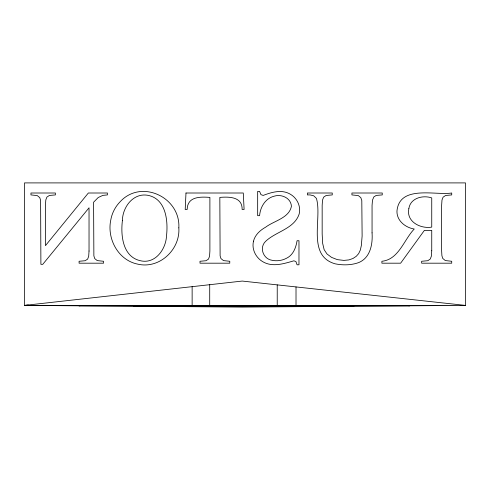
<?xml version="1.0" encoding="UTF-8"?>
<svg xmlns="http://www.w3.org/2000/svg" width="490" height="490" viewBox="0 0 490 490"><rect width="100%" height="100%" fill="white"/><g stroke="black" fill="none" stroke-linecap="round" stroke-linejoin="round"><path stroke-width="0.73" d="M24.5 305.405L242.225 281.064L465.5 305.405L465.5 182.905L24.5 182.905L24.5 305.405L242.225 307.095L465.5 305.405L24.5 305.405L28.291 304.982M81.965 305.497L78.933 305.827L409.683 305.827L406.645 305.497M135.644 305.999L133.366 306.25L353.866 306.25L351.581 305.999M296.015 286.926L296.015 305.405M277.23 284.88L277.23 305.405M209.714 284.696L209.714 305.405M192.135 286.662L192.135 305.405M372.057 232.86C372.829 244.13 370.366 257.856 358.643 262.603C351.122 265.268 342.835 265.396 335.068 263.804C306.55 255.59 322.414 218.65 316.418 198.389L313.71 195.786L310.048 194.916L307.408 194.916L307.408 193.005L332.257 193.005L332.257 194.916L326.12 195.486L323.614 197.194L322.524 200.079L322.163 205.426L322.163 233.84L322.659 243.401L324.153 249.704L327.008 253.973L331.583 257.391L337.377 259.645L343.9 260.398L348.862 259.914L352.984 258.481L356.255 256.307L358.656 253.618L360.315 250.084L361.369 245.386L362.122 236.015L361.798 200.532L360.83 197.66L358.343 195.602L351.924 194.916L351.924 193.005L382.255 193.005L382.255 194.916L376.179 195.424L373.846 196.937L372.504 200.067L372.057 205.426L372.057 232.86M185.98 193.005L185.202 209.463L187.174 209.463C187.364 196.417 200.288 196.686 209.892 197.403L209.892 251.027L209.542 256.282L208.495 259.1L205.996 260.729L200.006 261.274L200.006 263.191L229.767 263.191L229.767 261.274L223.483 260.6L220.972 258.585L220.114 255.866L219.832 197.403C229.277 196.625 242.366 196.711 242.14 209.463L244.106 209.463L243.279 193.005L185.98 193.005M122.396 220.647C120.601 235.347 122.69 256.503 139.999 260.637C155.103 264.594 165.994 249.3 166.526 235.727C168.15 221.235 166.159 199.963 149.254 195.614C134.015 191.743 122.549 206.609 122.396 220.647M89.033 251.027L88.684 256.282L87.637 259.1L85.138 260.729L79.092 261.274L79.092 263.191L103.525 263.191L103.525 261.274L97.253 260.6L94.729 258.585L93.872 255.866L93.59 202.217L98.221 197.507L102.851 195.381L107.408 194.916L107.408 193.005L88.359 193.005L45.448 245.643L45.448 205.169L45.815 199.914L46.899 197.09L49.374 195.461L55.388 194.916L55.388 193.005L30.956 193.005L30.956 194.916L37.246 195.59L39.757 197.611L40.609 200.33L40.897 264.331L42.759 264.331L89.033 207.809L89.033 251.027M431.739 250.77L431.378 256.135L430.287 258.996L427.831 260.704L421.645 261.274L421.645 263.191L451.719 263.191L451.719 261.274L445.263 260.551L442.715 258.377L441.9 255.67L441.625 250.77L441.625 205.426L441.986 200.055L443.076 197.194L445.588 195.486L451.719 194.916L451.719 193.005C435.285 195.596 399.448 184.632 396.955 211.068C396.63 220.702 405.383 227.611 414.246 229.026C404.042 239.5 398.793 259.608 381.894 261.274L381.894 263.191L400.63 263.191L424.389 230.374L431.739 230.374L431.739 250.77M178.838 227.838C180.357 249.557 159.415 269.304 137.721 264.135C118.329 260.257 106.869 238.973 110.728 220.243A34.741 34.741 0 0 1 120.111 201.776C141.261 178.654 180.596 197.317 178.838 227.838M408.862 208.605C405.99 221.682 420.567 229.044 431.739 227.115L431.739 197.923C422.87 194.836 410.344 198.046 408.862 208.605M253.495 241.178C251.554 249.092 255.664 257.421 262.511 261.55C272.281 267.522 283.82 263.7 293.902 260.809L295.948 261.587L297.056 264.796L298.974 264.796L298.974 240.725L297.056 240.725C295.966 247.671 293.234 255.045 286.472 258.273A21.572 21.572 0 0 1 270.407 259.902C262.677 257.599 259.559 247.236 265.464 241.49C275.741 231.507 294.239 228.922 299.157 214.044C301.05 206.498 297.301 198.462 290.754 194.469C282.179 189.067 271.864 192.098 263.154 195.436L260.956 194.634L259.584 191.4L257.667 191.4L257.667 215.674L259.584 215.674C260.257 206.976 265.39 198.291 274.308 196.147C281.56 193.887 291.017 198.04 291.415 206.308C289.118 218.099 274.088 220.763 265.647 227.17C260.135 230.257 255.051 234.826 253.495 241.178"/></g></svg>
